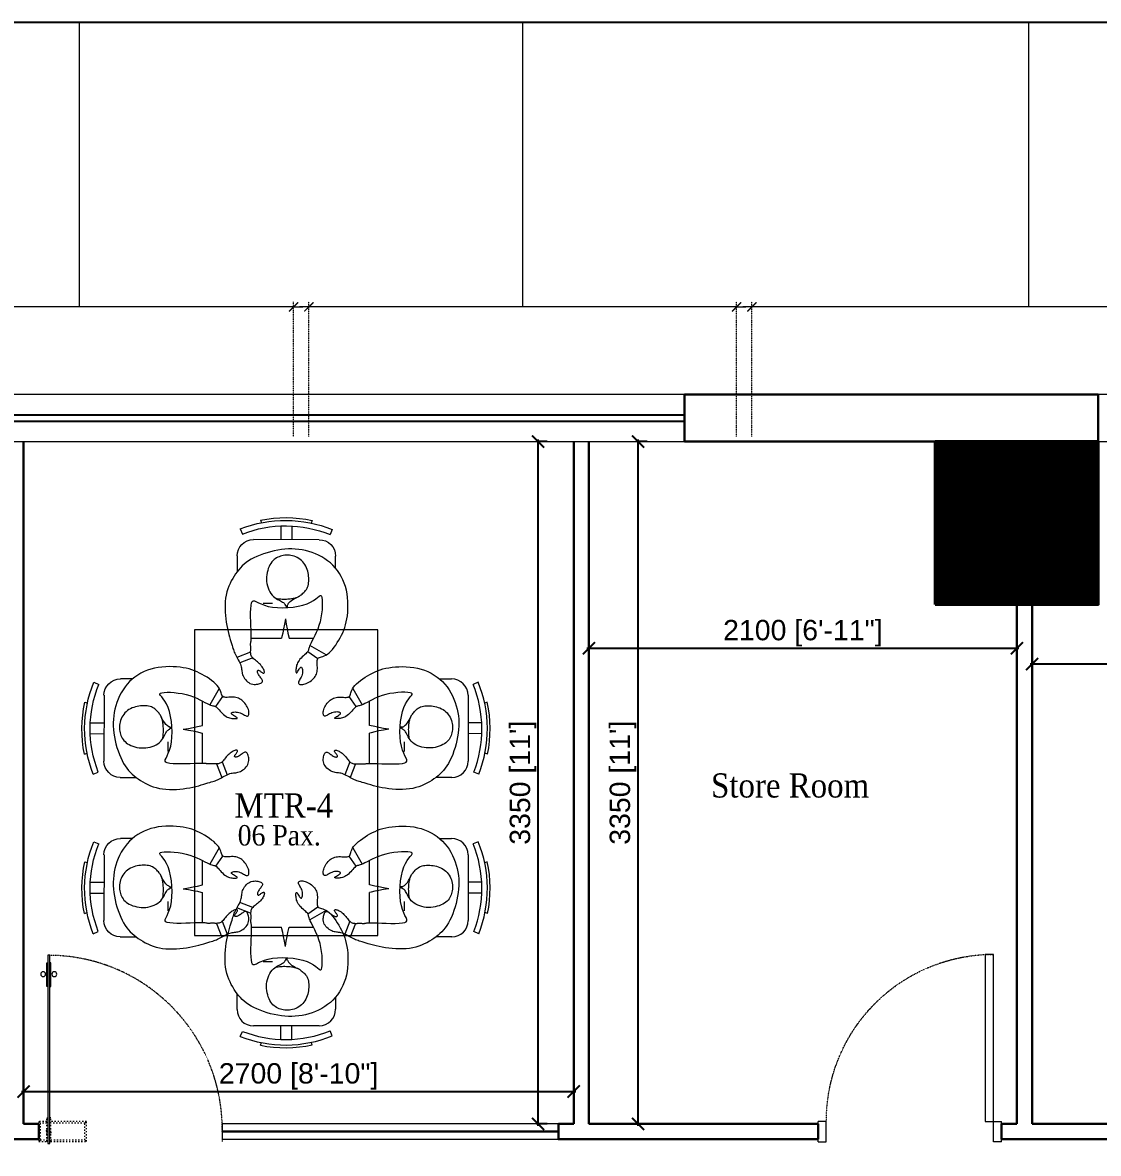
# Model space of a CAD drawing. Header units: millimetres. Extents: x 14520794 to 14796193, y 1415067 to 1454683.
# Drawn here: x 14637818 to 14643098, y 1446654 to 1452206 of the extents above; entities that cross this region are included whole.
import ezdxf

# ---------------------------------------------------------------- set-up
doc = ezdxf.new("R2010")
doc.units = ezdxf.units.MM
doc.header["$LTSCALE"] = 0.01
doc.header["$MEASUREMENT"] = 0
doc.header["$PDMODE"] = 35
for name, pattern in [('ACAD_ISO03W100', [30, 12, -18]), ('DASHED', [0.75, 0.5, -0.25]), ('DASHED2', [0.375, 0.25, -0.125]), ('HIDDEN', [0.375, 0.25, -0.125]), ('XREF134$0$HIDDEN', [0.375, 0.25, -0.125])]:
    doc.linetypes.add(name, pattern=pattern)
doc.layers.get('0').update_dxf_attribs({"color": 6, "lineweight": 0})
doc.layers.get('Defpoints').update_dxf_attribs({"color": 2})
for name, color, linetype, lineweight in [('AR-1', 7, 'Continuous', 0), ('CHAIR', 32, 'Continuous', 13), ('CHAIRS', 30, 'Continuous', 13), ('COL', 5, 'Continuous', 40), ('DIM', 6, 'Continuous', 13), ('fur_h', 32, 'Continuous', 13), ('Glass door', 5, 'Continuous', 15), ('glass part', 5, 'Continuous', 0), ('HATCH', 8, 'Continuous', 15), ('HIDDEN', 30, 'HIDDEN', 5), ('men', 1, 'Continuous', 13), ('partition', 34, 'Continuous', 30), ('TXT2', 7, 'Continuous', 15), ('WALL', 7, 'Continuous', 30), ('XREF134$0$DoorWindow', 32, 'Continuous', 9)]:
    doc.layers.add(name, color=color, linetype=linetype, lineweight=lineweight)
doc.layers.add('column', color=13, linetype='Continuous')
doc.layers.add('GLASS', color=5, linetype='Continuous')
doc.styles.add('SMALL', font='arial.ttf', dxfattribs={"height": 100})
doc.styles.add('TIMES', font='times.ttf', dxfattribs={"width": 0.9, "height": 250})
doc.dimstyles.new('AJI', dxfattribs={"dimtxt": 200, "dimasz": 75, "dimexe": 100, "dimexo": 25, "dimgap": 50, "dimtad": 1, "dimdec": 0, "dimrnd": 5, "dimzin": 0, "dimdsep": 46, "dimtxsty": 'SMALL', "dimblk": 'ARCHTICK', "dimcen": 0, "dimdle": 100, "dimclrd": 7, "dimclre": 7, "dimclrt": 256, "dimazin": 0, "dimtfac": 1, "dimtdec": 0, "dimtofl": 0, "dimtmove": 0, "dimatfit": 3, "dimldrblk": 'CLOSEDBLANK', "dimfxl": 100, "dimtolj": 1, "dimtzin": 0, "dimarcsym": 0})

# ---------------------------------------------------------------- blocks, each defined once
blk = doc.blocks.new('_ARCHTICK')
at = {"color": 0, "linetype": 'ByBlock', "const_width": 0.15}
blk.add_lwpolyline([(-0.5, -0.5), (0.5, 0.5)], dxfattribs=at)
blk = doc.blocks.new('A$C78666EA5')
at = {"ltscale": 2}
for p, q in [((43.8, 58.4), (53.5, 58.4)), ((43.8, -865.8), (43.8, 58.4)), ((53.5, 58.4), (53.5, -865.8)), ((38.9, -712.8), (38.9, -829.5)), ((43.8, -712.8), (38.9, -712.8)), ((53.5, -712.8), (58.4, -712.8)), ((58.4, -712.8), (58.4, -829.5)), ((38.9, -829.5), (43.8, -829.5)), ((58.4, -829.5), (53.5, -829.5)), ((53.5, -865.8), (43.8, -865.8))]:
    blk.add_line(p, q, dxfattribs=at)
at = {"linetype": 'ACAD_ISO03W100', "ltscale": 50}
for p, q in [((0, 48.6), (38.9, 48.6)), ((7.3, 41.3), (0, 48.6)), ((0, -48.6), (0, 48.6)), ((7.3, 41.3), (38.9, 41.3)), ((7.3, -41.3), (7.3, 41.3)), ((38.9, 48.6), (38.9, -68.1)), ((43.8, 48.6), (38.9, 48.6)), ((53.5, 48.6), (58.4, 48.6)), ((58.4, 48.6), (58.4, -68.1)), ((58.4, 48.6), (233.5, 48.6)), ((58.4, 41.3), (226.2, 41.3)), ((226.2, 41.3), (233.5, 48.6)), ((226.2, 41.3), (226.2, -41.3)), ((233.5, 48.6), (233.5, -48.6)), ((0, -48.6), (7.3, -41.3)), ((38.9, -48.6), (0, -48.6)), ((38.9, -41.3), (7.3, -41.3)), ((226.2, -41.3), (58.4, -41.3)), ((233.5, -48.6), (58.4, -48.6)), ((226.2, -41.3), (233.5, -48.6)), ((38.9, -68.1), (43.8, -68.1)), ((58.4, -68.1), (53.5, -68.1))]:
    blk.add_line(p, q, dxfattribs=at)
at = {"linetype": 'HIDDEN'}
blk.add_line((900.4, 0), (900.4, 48.6), dxfattribs=at)
for centre in [(21, -773.4), (76.3, -773.4)]:
    blk.add_circle(centre, 12)
at = {"linetype": 'ACAD_ISO03W100', "ltscale": 50, "extrusion": (0, 0, -1)}
for start_param, end_param in [(4.80851, 6.187064), (1.666918, 3.045471)]:
    blk.add_ellipse((48.6, 0), major_axis=(-8.91, 8.91), ratio=1, start_param=start_param, end_param=end_param, dxfattribs=at)
at = {"ltscale": 2, "extrusion": (0, 0, -1)}
blk.add_ellipse((48.6, 0), major_axis=(-612.2, 612.2), ratio=1, start_param=3.926991, end_param=3.932609, dxfattribs=at)
at = {"layer": 'HIDDEN', "linetype": 'DASHED2', "extrusion": (0, 0, -1)}
blk.add_ellipse((38.1, -3.6), major_axis=(-618.9, 605.4), ratio=0.991948, start_param=2.359023, end_param=3.924163, dxfattribs=at)
blk = doc.blocks.new('*U629')
at = {"layer": 'XREF134$0$DoorWindow'}
for p, q in [((0, -100), (0, 0)), ((900, -100), (900, 0))]:
    blk.add_line(p, q, dxfattribs=at)
blk.add_lwpolyline([(40, 0), (40, 820), (80, 820), (80, 0)], close=True, dxfattribs=at)
for points in [[(0, -100), (40, -100), (40, 0), (0, 0)], [(900, -100), (860, -100), (860, 0), (900, 0)]]:
    blk.add_lwpolyline(points, dxfattribs=at)
at = {"layer": 'XREF134$0$DoorWindow', "linetype": 'XREF134$0$HIDDEN'}
blk.add_arc((40, 0), 820, 360, 90, dxfattribs=at)
blk = doc.blocks.new('*D652')
at = {"layer": 'Defpoints', "color": 0, "ltscale": 5000, "transparency": 16777216}
for p in [(14642772.9, 1449106.2, -6.7), (14644421.9, 1449106.2), (14642772.9, 1449056.5)]:
    blk.add_point(p, dxfattribs=at)
at = {"layer": 'DIM', "color": 7, "lineweight": -2, "ltscale": 5000, "transparency": 16777216}
for p, q in [((14642772.9, 1449096.3), (14642772.9, 1449046.5)), ((14644421.9, 1449096.2), (14644421.9, 1449046.5)), ((14644431.9, 1449056.5), (14642762.9, 1449056.5))]:
    blk.add_line(p, q, dxfattribs=at)
at = {"layer": 'DIM', "color": 7, "lineweight": -2, "ltscale": 5000, "transparency": 16777216, "xscale": 60, "yscale": 60, "zscale": 60, "rotation": 180}
blk.add_blockref('_ARCHTICK', (14642772.9, 1449056.5), dxfattribs=at)
at = {"layer": 'DIM', "color": 7, "lineweight": -2, "ltscale": 5000, "transparency": 16777216, "xscale": 60, "yscale": 60, "zscale": 60}
blk.add_blockref('_ARCHTICK', (14644421.9, 1449056.5), dxfattribs=at)
at = {"layer": 'DIM', "ltscale": 5000, "transparency": 16777216, "insert": (14643597.4, 1449130.6), "char_height": 100, "attachment_point": 5, "style": 'SMALL'}
blk.add_mtext('\\A1;1650 [5\'-5"]', dxfattribs=at)
blk = doc.blocks.new('_ClosedBlank')
at = {"color": 0, "linetype": 'ByBlock', "lineweight": -2}
for p, q in [((-1, 0.167), (0, 0)), ((-1, 0.167), (-1, -0.167)), ((0, 0), (-1, -0.167))]:
    blk.add_line(p, q, dxfattribs=at)
blk = doc.blocks.new('*D653')
at = {"layer": 'Defpoints', "color": 0, "ltscale": 5000, "transparency": 16777216}
for p in [(14640838.7, 1450149.1), (14640893, 1450149.1, -6.7), (14640893, 1446798.6, -9.3)]:
    blk.add_point(p, dxfattribs=at)
at = {"layer": 'DIM', "color": 7, "lineweight": -2, "ltscale": 5000, "transparency": 16777216}
for p, q in [((14640883.1, 1450149.1), (14640828.7, 1450149.1)), ((14640838.7, 1446788.6), (14640838.7, 1450159.1)), ((14640883.1, 1446798.6), (14640828.7, 1446798.6))]:
    blk.add_line(p, q, dxfattribs=at)
at = {"layer": 'DIM', "color": 7, "lineweight": -2, "ltscale": 5000, "transparency": 16777216, "xscale": 60, "yscale": 60, "zscale": 60}
for p, rotation in [((14640838.7, 1450149.1), 90), ((14640838.7, 1446798.6), 270)]:
    blk.add_blockref('_ARCHTICK', p, dxfattribs=dict(at, rotation=rotation))
at = {"layer": 'DIM', "ltscale": 5000, "transparency": 16777216, "insert": (14640764.6, 1448473.8), "char_height": 100, "attachment_point": 5, "rotation": 90, "style": 'SMALL'}
blk.add_mtext("\\A1;3350 [11']", dxfattribs=at)
blk = doc.blocks.new('d vh')
at = {"layer": 'CHAIR'}
for p, q in [((403191.9, -130723.4), (403258, -130663.9)), ((403091.7, -130837.7), (403120.4, -130827.3)), ((403430.3, -131125.4), (403185, -130852.8)), ((403130, -130953.8), (403144.6, -130948.5)), ((403229.9, -131017.7), (403287.1, -130966.2)), ((403270.7, -131063.1), (403327.9, -131011.6)), ((403610, -131087.1), (403559.7, -131132.3)), ((403324.8, -131168.1), (403331.5, -131154.2)), ((403436.7, -131217.4), (403450.1, -131189.9))]:
    blk.add_line(p, q, dxfattribs=at)
for centre, radius, start, end in [((403253.2, -130791.5), 91.7, 131.97907, 221.97907), ((403738.4, -130596.7), 690.2, 200.43701, 244.0784), ((403738.4, -130596.7), 659.6, 200.46283, 244.0784), ((403738.4, -130596.7), 705.4, 210.41107, 234.10112), ((403498.4, -131064.1), 91.7, 221.97907, 311.97907)]:
    blk.add_arc(centre, radius, start, end, dxfattribs=at)
at = {"layer": 'men', "linetype": 'ByBlock'}
for p, q in [((403560.7, -130362.4), (403567.6, -130359.3)), ((403567.6, -130359.3), (403574.2, -130356.5)), ((403574.2, -130356.5), (403580.8, -130354)), ((403580.8, -130354), (403587.6, -130351.7)), ((403587.6, -130351.7), (403594.9, -130349.6)), ((403594.9, -130349.6), (403602.8, -130347.5)), ((403602.8, -130347.5), (403611.2, -130345.6)), ((403611.2, -130345.6), (403619.9, -130343.6)), ((403642.1, -130421.6), (403613.1, -130345.1)), ((403619.9, -130343.6), (403628.7, -130341.5)), ((403628.7, -130341.5), (403637.5, -130339.4)), ((403637.5, -130339.4), (403646, -130337)), ((403646, -130337), (403654, -130334.4)), ((403673.4, -130409.3), (403646, -130337)), ((403654, -130334.4), (403661.3, -130331.5)), ((403661.3, -130331.5), (403667.8, -130328.2)), ((403667.8, -130328.2), (403673.6, -130324.7)), ((403673.6, -130324.7), (403679, -130321.1)), ((403679, -130321.1), (403684.1, -130317.4)), ((403684.1, -130317.4), (403689.1, -130313.7)), ((403689.1, -130313.7), (403694.4, -130310.2)), ((403694.4, -130310.2), (403700, -130306.9)), ((403700, -130306.9), (403706.2, -130304)), ((403706.2, -130304), (403713.1, -130301.6)), ((403713.1, -130301.6), (403720.7, -130299.6)), ((403720.7, -130299.6), (403728.8, -130298.3)), ((403728.8, -130298.3), (403737.1, -130297.6)), ((403737.1, -130297.6), (403745.5, -130297.7)), ((403745.5, -130297.7), (403753.8, -130298.5)), ((403753.8, -130298.5), (403761.8, -130300.2)), ((403761.8, -130300.2), (403769.4, -130302.8)), ((403769.4, -130302.8), (403776.4, -130306.4)), ((403776.4, -130306.4), (403782.8, -130310.8)), ((403782.8, -130310.8), (403788.6, -130315.8)), ((403788.6, -130315.8), (403793.7, -130321.2)), ((403793.7, -130321.2), (403798.1, -130326.8)), ((403798.1, -130326.8), (403801.8, -130332.5)), ((403801.8, -130332.5), (403804.8, -130338)), ((403804.8, -130338), (403807.2, -130343.1)), ((403807.2, -130343.1), (403808.8, -130347.7)), ((403809.2, -130358.4), (403807.9, -130361.1)), ((403808.8, -130347.7), (403809.6, -130351.8)), ((403809.8, -130355.4), (403809.2, -130358.4)), ((403809.6, -130351.8), (403809.8, -130355.4)), ((403427, -130431.4), (403442.6, -130421.8)), ((403442.6, -130421.8), (403457.8, -130412.9)), ((403457.8, -130412.9), (403472.7, -130404.8)), ((403472.7, -130404.8), (403487, -130397.4)), ((403487, -130397.4), (403500.6, -130390.7)), ((403500.6, -130390.7), (403513.3, -130384.6)), ((403513.3, -130384.6), (403525, -130379.1)), ((403525, -130379.1), (403535.6, -130374.2)), ((403535.6, -130374.2), (403544.9, -130369.8)), ((403544.9, -130369.8), (403553.2, -130365.9)), ((403553.2, -130365.9), (403560.7, -130362.4)), ((403643.6, -130420.3), (403640.8, -130422.8)), ((403646.8, -130417.8), (403643.6, -130420.3)), ((403650.4, -130415.4), (403646.8, -130417.8)), ((403654.3, -130413.3), (403650.4, -130415.4)), ((403658.7, -130411.4), (403654.3, -130413.3)), ((403663.5, -130410.1), (403658.7, -130411.4)), ((403668.7, -130409.4), (403663.5, -130410.1)), ((403674.5, -130409.3), (403668.7, -130409.4)), ((403680.7, -130409.7), (403674.5, -130409.3)), ((403687.2, -130410.6), (403680.7, -130409.7)), ((403694.1, -130411.7), (403687.2, -130410.6)), ((403701.2, -130412.9), (403694.1, -130411.7)), ((403708.5, -130414.1), (403701.2, -130412.9)), ((403715.9, -130415.1), (403708.5, -130414.1)), ((403723.3, -130415.7), (403715.9, -130415.1)), ((403730.7, -130415.9), (403723.3, -130415.7)), ((403738, -130415.6), (403730.7, -130415.9)), ((403745, -130414.9), (403738, -130415.6)), ((403745.6, -130380.8), (403744.9, -130382.9)), ((403744.9, -130382.9), (403745, -130384.8)), ((403745, -130384.8), (403746.1, -130386.4)), ((403751.7, -130413.9), (403745, -130414.9)), ((403747.1, -130378.8), (403745.6, -130380.8)), ((403746.1, -130386.4), (403748.1, -130387.8)), ((403749.4, -130376.7), (403747.1, -130378.8)), ((403748.1, -130387.8), (403750.9, -130388.9)), ((403752.3, -130374.8), (403749.4, -130376.7)), ((403750.9, -130388.9), (403754.2, -130389.8)), ((403757.8, -130412.6), (403751.7, -130413.9)), ((403756, -130373.1), (403752.3, -130374.8)), ((403754.2, -130389.8), (403757.9, -130390.6)), ((403760.2, -130371.7), (403756, -130373.1)), ((403763.4, -130411.1), (403757.8, -130412.6)), ((403757.9, -130390.6), (403761.8, -130391.4)), ((403764.9, -130370.7), (403760.2, -130371.7)), ((403761.8, -130391.4), (403765.7, -130392.2)), ((403768.2, -130409.4), (403763.4, -130411.1)), ((403770, -130369.9), (403764.9, -130370.7)), ((403765.7, -130392.2), (403769.3, -130393.1)), ((403772.1, -130407.6), (403768.2, -130409.4)), ((403769.3, -130393.1), (403772.5, -130394.1)), ((403775.3, -130369.4), (403770, -130369.9)), ((403775.1, -130405.8), (403772.1, -130407.6)), ((403772.5, -130394.1), (403775.1, -130395.4)), ((403775.1, -130395.4), (403777, -130396.8)), ((403777.2, -130403.9), (403775.1, -130405.8)), ((403780.7, -130368.9), (403775.3, -130369.4)), ((403777, -130396.8), (403778.3, -130398.5)), ((403778.4, -130402), (403777.2, -130403.9)), ((403778.3, -130398.5), (403778.7, -130400.2)), ((403778.7, -130400.2), (403778.4, -130402)), ((403786, -130368.5), (403780.7, -130368.9)), ((403791, -130368), (403786, -130368.5)), ((403795.7, -130367.3), (403791, -130368)), ((403799.8, -130366.3), (403795.7, -130367.3)), ((403803.2, -130365), (403799.8, -130366.3)), ((403805.9, -130363.2), (403803.2, -130365)), ((403807.9, -130361.1), (403805.9, -130363.2)), ((403351.2, -130490.8), (403365.5, -130477.7)), ((403365.5, -130477.7), (403380.5, -130465.1)), ((403380.5, -130465.1), (403395.8, -130453.2)), ((403395.8, -130453.2), (403411.4, -130441.9)), ((403411.4, -130441.9), (403427, -130431.4)), ((403577.7, -130483.4), (403565.9, -130493.5)), ((403586.5, -130475.5), (403577.7, -130483.4)), ((403592.8, -130469.5), (403586.5, -130475.5)), ((403597, -130465.1), (403592.8, -130469.5)), ((403599.8, -130461.9), (403597, -130465.1)), ((403601.5, -130459.6), (403599.8, -130461.9)), ((403602.8, -130457.8), (403601.5, -130459.6)), ((403604, -130456.2), (403602.8, -130457.8)), ((403605.5, -130454.4), (403604, -130456.2)), ((403607.5, -130452.4), (403605.5, -130454.4)), ((403609.8, -130450.4), (403607.5, -130452.4)), ((403612.3, -130448.3), (403609.8, -130450.4)), ((403614.9, -130446.1), (403612.3, -130448.3)), ((403617.5, -130444), (403614.9, -130446.1)), ((403620, -130441.9), (403617.5, -130444)), ((403622.4, -130439.9), (403620, -130441.9)), ((403624.6, -130438.1), (403622.4, -130439.9)), ((403626.5, -130436.3), (403624.6, -130438.1)), ((403628.4, -130434.6), (403626.5, -130436.3)), ((403630.2, -130432.9), (403628.4, -130434.6)), ((403632, -130431.2), (403630.2, -130432.9)), ((403633.9, -130429.4), (403632, -130431.2)), ((403636, -130427.4), (403633.9, -130429.4)), ((403638.2, -130425.2), (403636, -130427.4)), ((403640.8, -130422.8), (403638.2, -130425.2)), ((403294.5, -130562.1), (403303.5, -130547.3)), ((403303.5, -130547.3), (403313.6, -130532.7)), ((403313.6, -130532.7), (403325.1, -130518.4)), ((403325.1, -130518.4), (403337.7, -130504.4)), ((403337.7, -130504.4), (403351.2, -130490.8)), ((403514.8, -130536.5), (403495.9, -130552.8)), ((403533.5, -130520.7), (403514.8, -130536.5)), ((403550.9, -130506.2), (403533.5, -130520.7)), ((403565.9, -130493.5), (403550.9, -130506.2)), ((403879, -130549.3), (403882.8, -130545.4)), ((403882.8, -130545.4), (403886.4, -130541.9)), ((403886.4, -130541.9), (403889.7, -130539)), ((403889.7, -130539), (403892.7, -130536.7)), ((403892.7, -130536.7), (403895.2, -130535.1)), ((403895.2, -130535.1), (403897.2, -130534.4)), ((403897, -130547.6), (403895.2, -130553.1)), ((403898.4, -130542.8), (403897, -130547.6)), ((403897.2, -130534.4), (403898.6, -130534.8)), ((403899.3, -130538.8), (403898.4, -130542.8)), ((403898.6, -130534.8), (403899.3, -130536.2)), ((403899.3, -130536.2), (403899.3, -130538.8)), ((403926.9, -130551.9), (403930.5, -130545.5)), ((403930.5, -130545.5), (403933.5, -130538.9)), ((403933.5, -130538.9), (403936, -130532.3)), ((403936, -130532.3), (403938.1, -130525.9)), ((403938.1, -130525.9), (403940, -130520.1)), ((403940, -130520.1), (403941.9, -130514.8)), ((403941.9, -130514.8), (403944, -130510.5)), ((403944, -130510.5), (403946.3, -130507.2)), ((403946.3, -130507.2), (403949.1, -130505.2)), ((403949.1, -130505.2), (403952.3, -130504.5)), ((403952.3, -130504.5), (403955.7, -130504.9)), ((403955.7, -130504.9), (403959.3, -130506.4)), ((403959.3, -130506.4), (403963, -130509)), ((403963, -130509), (403966.7, -130512.6)), ((403966.7, -130512.6), (403970.3, -130517.2)), ((403970.3, -130517.2), (403973.7, -130522.7)), ((403973.7, -130522.7), (403976.8, -130529)), ((403976.8, -130529), (403979.5, -130536)), ((403979.5, -130536), (403981.9, -130543.5)), ((403981.9, -130543.5), (403983.9, -130551.5)), ((403268.9, -130621.9), (403273.9, -130607)), ((403273.9, -130607), (403279.8, -130592)), ((403279.8, -130592), (403286.7, -130577)), ((403286.7, -130577), (403294.5, -130562.1)), ((403440.8, -130608.9), (403437.4, -130617.4)), ((403449.3, -130597.6), (403440.8, -130608.9)), ((403462.1, -130584.1), (403449.3, -130597.6)), ((403478, -130568.9), (403462.1, -130584.1)), ((403495.9, -130552.8), (403478, -130568.9)), ((403854.4, -130618.2), (403854.7, -130609)), ((403854.7, -130609), (403855.5, -130600)), ((403855.5, -130600), (403856.8, -130591.5)), ((403856.8, -130591.5), (403858.8, -130583.6)), ((403858.8, -130583.6), (403861.3, -130576.4)), ((403861.3, -130576.4), (403864.3, -130569.9)), ((403864.3, -130569.9), (403867.7, -130563.9)), ((403867.7, -130563.9), (403871.4, -130558.6)), ((403871.4, -130558.6), (403875.2, -130553.7)), ((403875.2, -130553.7), (403879, -130549.3)), ((403892, -130564.3), (403891.1, -130569.2)), ((403891.1, -130569.2), (403891.1, -130573.3)), ((403891.1, -130573.3), (403892.1, -130576)), ((403893.5, -130558.8), (403892, -130564.3)), ((403892.1, -130576), (403894.5, -130577.2)), ((403895.2, -130553.1), (403893.5, -130558.8)), ((403894.5, -130577.2), (403898, -130576.8)), ((403898, -130576.8), (403902.3, -130575.1)), ((403902.3, -130575.1), (403907.2, -130572.2)), ((403907.2, -130572.2), (403912.4, -130568.3)), ((403912.4, -130568.3), (403917.6, -130563.5)), ((403917.6, -130563.5), (403922.5, -130558)), ((403922.5, -130558), (403926.9, -130551.9)), ((403981, -130606.3), (403977.9, -130613)), ((403983.4, -130599.3), (403981, -130606.3)), ((403985.1, -130591.9), (403983.4, -130599.3)), ((403983.9, -130551.5), (403985.3, -130559.6)), ((403986.1, -130584.2), (403985.1, -130591.9)), ((403985.3, -130559.6), (403986.2, -130567.9)), ((403986.5, -130576.2), (403986.1, -130584.2)), ((403986.2, -130567.9), (403986.5, -130576.2)), ((403255.2, -130679.4), (403257.7, -130665.3)), ((403257.7, -130665.3), (403260.8, -130651.1)), ((403260.8, -130651.1), (403264.5, -130636.6)), ((403264.5, -130636.6), (403268.9, -130621.9)), ((403437.4, -130617.4), (403438.8, -130623.8)), ((403438.8, -130623.8), (403444.5, -130628.9)), ((403444.5, -130628.9), (403453.9, -130633.5)), ((403453.9, -130633.5), (403466.4, -130638.6)), ((403466.4, -130638.6), (403481.5, -130645)), ((403481.5, -130645), (403498.7, -130653.6)), ((403498.7, -130653.6), (403517.4, -130665.2)), ((403517.4, -130665.2), (403537, -130680.5)), ((403843.3, -130676.9), (403846.2, -130672.9)), ((403846.2, -130672.9), (403848.6, -130669.5)), ((403848.6, -130669.5), (403850.6, -130666.1)), ((403850.6, -130666.1), (403852.2, -130662.2)), ((403852.2, -130662.2), (403853.3, -130657.4)), ((403852.2, -130662.2), (403919.4, -130677.1)), ((403853.3, -130657.4), (403853.9, -130651.3)), ((403853.9, -130651.3), (403854.2, -130644.1)), ((403854.2, -130636), (403854.3, -130627.2)), ((403854.2, -130644.1), (403854.2, -130636)), ((403854.3, -130627.2), (403854.4, -130618.2)), ((403921.3, -130672.3), (403919.4, -130677.1)), ((403924.6, -130667.5), (403921.3, -130672.3)), ((403929.2, -130662.7), (403924.6, -130667.5)), ((403934.6, -130657.8), (403929.2, -130662.7)), ((403940.6, -130652.9), (403934.6, -130657.8)), ((403947, -130647.8), (403940.6, -130652.9)), ((403953.3, -130642.6), (403947, -130647.8)), ((403959.4, -130637.2), (403953.3, -130642.6)), ((403964.9, -130631.5), (403959.4, -130637.2)), ((403969.9, -130625.6), (403964.9, -130631.5)), ((403974.2, -130619.5), (403969.9, -130625.6)), ((403977.9, -130613), (403974.2, -130619.5)), ((403252.3, -130722.3), (403252.4, -130707.8)), ((403253.1, -130737.3), (403252.3, -130722.3)), ((403252.4, -130707.8), (403253.4, -130693.5)), ((403255, -130752.9), (403253.1, -130737.3)), ((403253.4, -130693.5), (403255.2, -130679.4)), ((403537, -130680.5), (403556.9, -130698.9)), ((403556.9, -130698.9), (403576.7, -130719.8)), ((403576.7, -130719.8), (403595.6, -130742.4)), ((403582.6, -130741.9), (403589.7, -130735.4)), ((403811.8, -130750.8), (403818.1, -130734.8)), ((403818.1, -130734.8), (403823.5, -130720.2)), ((403823.5, -130720.2), (403828.3, -130707.4)), ((403828.3, -130707.4), (403832.6, -130696.7)), ((403832.6, -130696.7), (403836.5, -130688.3)), ((403934.8, -130725.4), (403835, -130691.4)), ((403836.5, -130688.3), (403840.1, -130681.9)), ((403840.1, -130681.9), (403843.3, -130676.9)), ((403919.4, -130677.1), (403919.2, -130682)), ((403919.2, -130682), (403920.4, -130687.2)), ((403920.4, -130687.2), (403922.6, -130692.7)), ((403922.6, -130692.7), (403925.5, -130698.9)), ((403925.5, -130698.9), (403928.7, -130705.8)), ((403928.7, -130705.8), (403931.8, -130713.7)), ((403931.8, -130713.7), (403934.4, -130722.7)), ((403934.4, -130722.7), (403936.1, -130733)), ((403936.1, -130733), (403936.8, -130744.7)), ((403258.1, -130769.3), (403255, -130752.9)), ((403262.3, -130786.5), (403258.1, -130769.3)), ((403267.7, -130804.4), (403262.3, -130786.5)), ((403584.2, -130748), (403593.5, -130739.6)), ((403595.6, -130742.4), (403613.1, -130766)), ((403613.1, -130766), (403628.7, -130789.9)), ((403628.7, -130789.9), (403641.8, -130813.4)), ((403785.9, -130804.3), (403795.9, -130785.9)), ((403795.9, -130785.9), (403804.4, -130768)), ((403804.4, -130768), (403811.8, -130750.8)), ((403932.3, -130786.2), (403929.1, -130801.4)), ((403934.8, -130771.6), (403932.3, -130786.2)), ((403936.3, -130757.6), (403934.8, -130771.6)), ((403936.8, -130744.7), (403936.3, -130757.6)), ((403274.2, -130822.8), (403267.7, -130804.4)), ((403281.6, -130841.5), (403274.2, -130822.8)), ((403289.9, -130860.2), (403281.6, -130841.5)), ((403299, -130878.7), (403289.9, -130860.2)), ((403641.8, -130813.4), (403651.7, -130835.7)), ((403651.7, -130835.7), (403658.2, -130856.1)), ((403658.2, -130856.1), (403661.8, -130874.4)), ((403732.3, -130875.4), (403747, -130858.8)), ((403747, -130858.8), (403761.3, -130841.2)), ((403761.3, -130841.2), (403774.4, -130822.9)), ((403774.4, -130822.9), (403785.9, -130804.3)), ((403910, -130862.2), (403904, -130876.5)), ((403915.5, -130847.4), (403910, -130862.2)), ((403920.6, -130832.3), (403915.5, -130847.4)), ((403925.2, -130816.8), (403920.6, -130832.3)), ((403929.1, -130801.4), (403925.2, -130816.8)), ((403308.8, -130896.9), (403299, -130878.7)), ((403319.3, -130914.6), (403308.8, -130896.9)), ((403330.2, -130931.4), (403319.3, -130914.6)), ((403661.8, -130874.4), (403663.5, -130890.3)), ((403663.5, -130890.3), (403664, -130903.5)), ((403664, -130903.5), (403664.4, -130913.8)), ((403664.4, -130913.8), (403665.4, -130920.9)), ((403665.4, -130920.9), (403667.9, -130924.6)), ((403667.9, -130924.6), (403672.8, -130924.6)), ((403672.8, -130924.6), (403680.7, -130920.8)), ((403680.7, -130920.8), (403691.2, -130913.5)), ((403691.2, -130913.5), (403703.7, -130903.2)), ((403703.7, -130903.2), (403717.6, -130890.3)), ((403717.6, -130890.3), (403732.3, -130875.4)), ((403881.7, -130918), (403872.4, -130931.6)), ((403889.9, -130904.3), (403881.7, -130918)), ((403897.3, -130890.5), (403889.9, -130904.3)), ((403904, -130876.5), (403897.3, -130890.5)), ((403341.8, -130947.5), (403330.2, -130931.4)), ((403353.9, -130962.8), (403341.8, -130947.5)), ((403366.6, -130977.3), (403353.9, -130962.8)), ((403380, -130991.1), (403366.6, -130977.3)), ((403824, -130987.1), (403809, -131000.9)), ((403837.9, -130973.1), (403824, -130987.1)), ((403850.7, -130959.1), (403837.9, -130973.1)), ((403862.1, -130945.3), (403850.7, -130959.1)), ((403872.4, -130931.6), (403862.1, -130945.3)), ((403394, -131004), (403380, -130991.1)), ((403408.8, -131016.2), (403394, -131004)), ((403424.2, -131027.7), (403408.8, -131016.2)), ((403440.4, -131038.3), (403424.2, -131027.7)), ((403457.2, -131048.1), (403440.4, -131038.3)), ((403474.7, -131057), (403457.2, -131048.1)), ((403741.1, -131050), (403722.6, -131059.6)), ((403759, -131039.1), (403741.1, -131050)), ((403776.4, -131027.1), (403759, -131039.1)), ((403793.2, -131014.3), (403776.4, -131027.1)), ((403809, -131000.9), (403793.2, -131014.3)), ((403492.6, -131064.9), (403474.7, -131057)), ((403511, -131071.8), (403492.6, -131064.9)), ((403529.8, -131077.4), (403511, -131071.8)), ((403548.9, -131081.9), (403529.8, -131077.4)), ((403568.2, -131085), (403548.9, -131081.9)), ((403587.6, -131086.8), (403568.2, -131085)), ((403607.1, -131087.2), (403587.6, -131086.8)), ((403626.6, -131086.2), (403607.1, -131087.2)), ((403646.1, -131083.7), (403626.6, -131086.2)), ((403665.6, -131079.9), (403646.1, -131083.7)), ((403684.8, -131074.6), (403665.6, -131079.9)), ((403703.9, -131067.8), (403684.8, -131074.6)), ((403722.6, -131059.6), (403703.9, -131067.8))]:
    blk.add_line(p, q, dxfattribs=at)
at = {"layer": 'men'}
for p, q in [((403585.9, -130476), (403698.9, -130601.6)), ((403727.5, -130633.4), (403818.2, -130734.3))]:
    blk.add_line(p, q, dxfattribs=at)
at = {"layer": 'men', "linetype": 'ByBlock'}
for points in [[(403632.7, -130690), (403651.7, -130666.4), (403668, -130645.2), (403682, -130626.1), (403693.9, -130609), (403698.9, -130601.6)], [(403521.4, -130694.3), (403485.9, -130654.9)], [(403632.7, -130690), (403658.2, -130673.7), (403681.1, -130659.7), (403701.5, -130647.8), (403727.5, -130633.4)], [(403512, -130726.5), (403517.1, -130730.6), (403522.4, -130735.1), (403527.8, -130740), (403533.3, -130745.2), (403538.8, -130750.6), (403544.2, -130756.3), (403549.4, -130762), (403554.4, -130767.9), (403559.2, -130773.7), (403563.6, -130779.5), (403567.7, -130785.2), (403571.5, -130790.7), (403574.9, -130796), (403578, -130801.1), (403580.7, -130805.8), (403583, -130810.1), (403584.9, -130813.9), (403586.4, -130817.5), (403587.7, -130820.9), (403588.7, -130824.3), (403589.4, -130827.8), (403590.1, -130831.6), (403590.6, -130835.8), (403591.2, -130840.5), (403591.7, -130845.8), (403592.1, -130851.7), (403592.4, -130858.2), (403592.3, -130864.9), (403591.8, -130872), (403590.9, -130879.2), (403589.3, -130886.4), (403586.9, -130893.7), (403583.8, -130900.7), (403579.9, -130907.6), (403575.3, -130914.4), (403569.9, -130920.9), (403564, -130927.3), (403557.5, -130933.5), (403550.4, -130939.4), (403542.9, -130945.1), (403534.9, -130950.6), (403526.6, -130955.8), (403517.9, -130960.5), (403509, -130964.7), (403499.8, -130968.3), (403490.3, -130971.2), (403480.7, -130973.3), (403471, -130974.5), (403461.2, -130974.7), (403451.4, -130974), (403441.7, -130972.5), (403432.2, -130970.2), (403422.9, -130967.1), (403414, -130963.5), (403405.5, -130959.2), (403397.6, -130954.4), (403390.2, -130949.1), (403383.5, -130943.4), (403377.3, -130937.4), (403371.6, -130931), (403366.6, -130924.3), (403362, -130917.3), (403357.9, -130910.2), (403354.3, -130902.8), (403351.2, -130895.3), (403348.6, -130887.6), (403346.7, -130879.7), (403345.4, -130871.6), (403344.8, -130863.2), (403345, -130854.6), (403346.2, -130845.6), (403348.2, -130836.2), (403351.3, -130826.6), (403355.4, -130816.6), (403360.4, -130806.6), (403366.3, -130796.6), (403373, -130786.8), (403380.6, -130777.2), (403389, -130768.1), (403398, -130759.6), (403407.8, -130751.7), (403418.2, -130744.7), (403429, -130738.5), (403440, -130733.2), (403451.3, -130729), (403462.5, -130725.8), (403473.7, -130723.8), (403484.6, -130723), (403495.1, -130723.5), (403505.2, -130725), (403514.8, -130727.3), (403523.8, -130730.1), (403532.3, -130733.1), (403540, -130736), (403547, -130738.7), (403553.2, -130740.8), (403558.5, -130742.1), (403563.1, -130742.7), (403567, -130742.8), (403570.3, -130742.5), (403573.1, -130741.9), (403575.4, -130741.3), (403577.4, -130740.8), (403579.1, -130740.6), (403580.7, -130740.7), (403582, -130741.3), (403583, -130742.3), (403583.8, -130743.7), (403584.2, -130745.5), (403584.2, -130747.7), (403583.9, -130750.3), (403583, -130753.3), (403581.8, -130756.8), (403580.4, -130761.2), (403579.3, -130767), (403578.8, -130774.6), (403579.3, -130784.6), (403581.3, -130797.3), (403585, -130813.4), (403590.9, -130833.2)]]:
    blk.add_lwpolyline(points, dxfattribs=at)
blk = doc.blocks.new('*D656')
at = {"layer": 'Defpoints', "color": 0, "ltscale": 5000, "transparency": 16777216}
for p in [(14637822.9, 1447027.9, 0.2), (14640522.9, 1447027.9, -2.2), (14640522.9, 1446957.5)]:
    blk.add_point(p, dxfattribs=at)
at = {"layer": 'DIM', "color": 7, "lineweight": -2, "ltscale": 5000, "transparency": 16777216}
for p, q in [((14637822.9, 1447017.9), (14637822.9, 1446947.5)), ((14640522.9, 1447017.9), (14640522.9, 1446947.5)), ((14637812.9, 1446957.5), (14640532.9, 1446957.5))]:
    blk.add_line(p, q, dxfattribs=at)
at = {"layer": 'DIM', "color": 7, "lineweight": -2, "ltscale": 5000, "transparency": 16777216, "xscale": 60, "yscale": 60, "zscale": 60, "rotation": 180}
blk.add_blockref('_ARCHTICK', (14637822.9, 1446957.5), dxfattribs=at)
at = {"layer": 'DIM', "color": 7, "lineweight": -2, "ltscale": 5000, "transparency": 16777216, "xscale": 60, "yscale": 60, "zscale": 60}
blk.add_blockref('_ARCHTICK', (14640522.9, 1446957.5), dxfattribs=at)
at = {"layer": 'DIM', "ltscale": 5000, "transparency": 16777216, "insert": (14639172.9, 1447031.6), "char_height": 100, "attachment_point": 5, "style": 'SMALL'}
blk.add_mtext('\\A1;2700 [8\'-10"]', dxfattribs=at)
blk = doc.blocks.new('*D657')
at = {"layer": 'Defpoints', "color": 0, "ltscale": 5000, "transparency": 16777216}
for p in [(14640597.9, 1449118.7, -6.5), (14642697.9, 1449134.1), (14642697.9, 1449118.7, -5.1)]:
    blk.add_point(p, dxfattribs=at)
at = {"layer": 'DIM', "color": 7, "lineweight": -2, "ltscale": 5000, "transparency": 16777216}
for p, q in [((14640587.9, 1449134.1), (14642707.9, 1449134.1)), ((14640597.9, 1449128.4), (14640597.9, 1449144.1)), ((14642697.9, 1449128.5), (14642697.9, 1449144.1))]:
    blk.add_line(p, q, dxfattribs=at)
at = {"layer": 'DIM', "color": 7, "lineweight": -2, "ltscale": 5000, "transparency": 16777216, "xscale": 60, "yscale": 60, "zscale": 60, "rotation": 180}
blk.add_blockref('_ARCHTICK', (14640597.9, 1449134.1), dxfattribs=at)
at = {"layer": 'DIM', "color": 7, "lineweight": -2, "ltscale": 5000, "transparency": 16777216, "xscale": 60, "yscale": 60, "zscale": 60}
blk.add_blockref('_ARCHTICK', (14642697.9, 1449134.1), dxfattribs=at)
at = {"layer": 'DIM', "ltscale": 5000, "transparency": 16777216, "insert": (14641647.9, 1449208.2), "char_height": 100, "attachment_point": 5, "style": 'SMALL'}
blk.add_mtext('\\A1;2100 [6\'-11"]', dxfattribs=at)
blk = doc.blocks.new('*D658')
at = {"layer": 'Defpoints', "color": 0, "ltscale": 5000, "transparency": 16777216}
for p in [(14640348.2, 1450149.1), (14640402.5, 1450149.1), (14640402.4, 1446798.6, -2.8)]:
    blk.add_point(p, dxfattribs=at)
at = {"layer": 'DIM', "color": 7, "lineweight": -2, "ltscale": 5000, "transparency": 16777216}
for p, q in [((14640392.5, 1450149.1), (14640338.2, 1450149.1)), ((14640348.2, 1446788.6), (14640348.2, 1450159.1)), ((14640392.4, 1446798.6), (14640338.2, 1446798.6))]:
    blk.add_line(p, q, dxfattribs=at)
at = {"layer": 'DIM', "color": 7, "lineweight": -2, "ltscale": 5000, "transparency": 16777216, "xscale": 60, "yscale": 60, "zscale": 60}
for p, rotation in [((14640348.2, 1450149.1), 90), ((14640348.2, 1446798.6), 270)]:
    blk.add_blockref('_ARCHTICK', p, dxfattribs=dict(at, rotation=rotation))
at = {"layer": 'DIM', "ltscale": 5000, "transparency": 16777216, "insert": (14640274.1, 1448473.8), "char_height": 100, "attachment_point": 5, "rotation": 90, "style": 'SMALL'}
blk.add_mtext("\\A1;3350 [11']", dxfattribs=at)

msp = doc.modelspace()

# ---------------------------------------------------------------- hatches: boundary and pattern name
at = {"layer": 'DIM', "ltscale": 5000}
h = msp.add_hatch(dxfattribs=at)
h.set_pattern_fill('ANSI31', color=8, scale=10)
h.set_pattern_definition([(45, (131899.5557, 30416.3624), (-0.88388347648, 0.88388347648), [])])
h.paths.add_polyline_path([(14642297.9, 1449349.2), (14643097.9, 1449349.2), (14643097.9, 1450149.2), (14642297.9, 1450149.2)])
h.paths.add_polyline_path([(14630747.9, 1449349.2), (14631547.9, 1449349.2), (14631547.9, 1450149.2), (14630747.9, 1450149.2)])
h = msp.add_hatch(dxfattribs=at)
h.set_pattern_fill('ANSI31', color=8, scale=10)
h.set_pattern_definition([(45, (14619921.9293, 1440881.0832), (-0.883883476, 0.883883476), [])])
h.paths.add_polyline_path([(14620172.9, 1441289.2), (14619572.9, 1441289.2), (14619572.9, 1440489.2), (14620172.9, 1440489.2)])
h.paths.add_polyline_path([(14619327.9, 1445331.2), (14619097.9, 1445331.2), (14619097.9, 1444731.2), (14619327.9, 1444731.2)])
h.paths.add_polyline_path([(14619497.9, 1445331.2), (14619327.9, 1445331.2), (14619327.9, 1444731.2), (14619497.9, 1444731.2)])
h.paths.add_polyline_path([(14625668.6, 1448997.2), (14626682.3, 1448997.2), (14626682.3, 1449183.5), (14625668.6, 1449183.5)], flags=9)
h.paths.add_polyline_path([(14631693.6, 1449672.2), (14632293.6, 1449672.2), (14632293.6, 1449907.2), (14631693.6, 1449907.2)], flags=9)
h.paths.add_polyline_path([(14634675.3, 1448366.3), (14635443.3, 1448366.3), (14635443.3, 1448552.6), (14634675.3, 1448552.6)], flags=9)
h.paths.add_polyline_path([(14644066.7, 1448295.4), (14644826.1, 1448295.4), (14644826.1, 1448481.7), (14644066.7, 1448481.7)], flags=9)
h.paths.add_polyline_path([(14639942.6, 1448368.2), (14640762, 1448368.2), (14640762, 1448550.4), (14639942.6, 1448550.4)], flags=9)
h.paths.add_polyline_path([(14619506.3, 1443660.6), (14619506.3, 1444721.3), (14619351, 1444721.3), (14619351, 1443660.6)], flags=9)
h.paths.add_polyline_path([(14620921.4, 1444349.7), (14621454.3, 1444349.7), (14621454.3, 1444527.5), (14620921.4, 1444527.5)], flags=9)
h.paths.add_polyline_path([(14620941.4, 1444214.5), (14621391, 1444214.5), (14621391, 1444367.2), (14620941.4, 1444367.2)], flags=9)
h.paths.add_polyline_path([(14637643.9, 1448273.3), (14638176.8, 1448273.3), (14638176.8, 1448451.2), (14637643.9, 1448451.2)], flags=9)
h.paths.add_polyline_path([(14637663.9, 1448138.1), (14638113.5, 1448138.1), (14638113.5, 1448290.8), (14637663.9, 1448290.8)], flags=9)
h.paths.add_polyline_path([(14641998.3, 1448275), (14642774.1, 1448275), (14642774.1, 1448457.3), (14641998.3, 1448457.3)], flags=9)
h.paths.add_polyline_path([(14629179.7, 1448439.2), (14630184.4, 1448439.2), (14630184.4, 1448625.9), (14629179.7, 1448625.9)], flags=9)
h.paths.add_polyline_path([(14620920, 1447984.8), (14622082.4, 1447984.8), (14622082.4, 1448171.3), (14620920, 1448171.3)], flags=9)
h.paths.add_polyline_path([(14620941.4, 1447853.7), (14621391, 1447853.7), (14621391, 1448006.4), (14620941.4, 1448006.4)], flags=9)
h.paths.add_polyline_path([(14641763.1, 1445638.6), (14643966, 1445638.6), (14643966, 1445885.9), (14641763.1, 1445885.9)], flags=9)
h.paths.add_polyline_path([(14641763.6, 1445817.3), (14643833.1, 1445817.3), (14643833.1, 1446105.8), (14641763.6, 1446105.8)], flags=9)
h.paths.add_polyline_path([(14620642.9, 1445595.2), (14621703.6, 1445595.2), (14621703.6, 1445750.5), (14620642.9, 1445750.5)], flags=9)
h.paths.add_polyline_path([(14624008.8, 1448360.7), (14624542.7, 1448360.7), (14624542.7, 1448541.6), (14624008.8, 1448541.6)], flags=9)
h.paths.add_polyline_path([(14624029.3, 1448228), (14624478.9, 1448228), (14624478.9, 1448380.8), (14624029.3, 1448380.8)], flags=9)
h.paths.add_polyline_path([(14647771, 1448295.7), (14648599.2, 1448295.7), (14648599.2, 1448478), (14647771, 1448478)], flags=9)

# ---------------------------------------------------------------- linework, layer by layer
at = {"layer": 'AR-1'}
for p, q in [((14641067.4, 1450379.5, -24), (14637207.4, 1450379.5)), ((14647682.4, 1450379.5, -29), (14643097.9, 1450379.5, 28.7)), ((14637207.4, 1450149.5), (14641067.4, 1450149.5, -24)), ((14643097.9, 1450149.5, 28.7), (14647682.4, 1450149.5, -29))]:
    msp.add_line(p, q, dxfattribs=at)
at = {"layer": 'AR-1', "elevation": -1.6}
msp.add_lwpolyline([(14640522.9, 1446798.3), (14638797.9, 1446798.4), (14638797.9, 1446723.4), (14640522.9, 1446723.3)], dxfattribs=at)
at = {"layer": 'COL'}
msp.add_lwpolyline([(14642297.9, 1449349.2), (14643097.9, 1449349.2), (14643097.9, 1450149.2), (14642297.9, 1450149.2)], close=True, dxfattribs=at)
at = {"layer": 'column', "linetype": 'Continuous', "ltscale": 0.018361}
for p, q in [((14643097.9, 1450149.2), (14642297.9, 1450149.2)), ((14642297.9, 1450149.2), (14642297.9, 1449349.2)), ((14643097.9, 1450149.2), (14642297.9, 1450149.2)), ((14642297.9, 1450149.2), (14642297.9, 1449349.2)), ((14643097.9, 1450148.9), (14642297.9, 1450148.9)), ((14643097.9, 1450149.2), (14643097.9, 1449349.2)), ((14643097.9, 1450149.2), (14643097.9, 1449349.2)), ((14643097.9, 1449349.2), (14642297.9, 1449349.2)), ((14643097.9, 1449349.2), (14642297.9, 1449349.2))]:
    msp.add_line(p, q, dxfattribs=at)
at = {"layer": 'Defpoints', "linetype": 'Continuous'}
msp.add_lwpolyline([(14613184, 1437453.9), (14660507.3, 1437453.9), (14660507.3, 1452206.3), (14613184, 1452206.3)], close=True, dxfattribs=at)
at = {"layer": 'DIM', "lineweight": 0}
for p, q in [((14638097.9, 1450810.4), (14638097.9, 1452206.3)), ((14640272.6, 1450810.4), (14640272.6, 1452206.3)), ((14642757.6, 1450810.4), (14642757.6, 1452206.3)), ((14639147.9, 1450810.4), (14637047.9, 1450810.4)), ((14639147.9, 1450810.4), (14639192.9, 1450810.4)), ((14639222.9, 1450810.4), (14639177.9, 1450810.4)), ((14641322.4, 1450810.4), (14639222.9, 1450810.4)), ((14641322.4, 1450810.4), (14641367.4, 1450810.4)), ((14641397.4, 1450810.4), (14641352.4, 1450810.4)), ((14644117.9, 1450810.4), (14641397.4, 1450810.4))]:
    msp.add_line(p, q, dxfattribs=at)
at = {"layer": 'DIM', "color": 8, "linetype": 'DASHED'}
for p, q in [((14639147.9, 1450173.6), (14639147.9, 1450835.4)), ((14641322.4, 1450174.5), (14641322.4, 1450835.4))]:
    msp.add_line(p, q, dxfattribs=at)
at = {"layer": 'DIM', "color": 8, "linetype": 'HIDDEN'}
for p, q in [((14639222.9, 1450174.5), (14639222.9, 1450835.4)), ((14641397.4, 1450174.5), (14641397.4, 1450835.4))]:
    msp.add_line(p, q, dxfattribs=at)
at = {"layer": 'DIM', "color": 254, "ltscale": 5000, "true_color": 0xffe0c2}
msp.add_lwpolyline([(14626788.2, 1450148.9), (14630747.9, 1450149.5), (14630747.9, 1449349.2), (14631547.9, 1449349.2), (14631547.9, 1450149.2), (14642297.9, 1450148.9), (14642297.9, 1449349.2), (14643097.9, 1449349.2), (14643097.9, 1450148.9), (14650121.9, 1450148.9), (14650121.9, 1446573.7), (14651171.9, 1446573.9), (14651171.9, 1445329.2), (14652556.9, 1445329.2), (14652556.9, 1440564.2), (14620172.9, 1440564.2)], dxfattribs=at)
msp.add_lwpolyline([(14626788.2, 1450148.9), (14630747.9, 1450149.5), (14630747.9, 1449349.2), (14631547.9, 1449349.2), (14631547.9, 1450149.2), (14642297.9, 1450148.9), (14642297.9, 1449349.2), (14643097.9, 1449349.2), (14643097.9, 1450148.9), (14650121.9, 1450148.9), (14650121.9, 1446573.7), (14651171.9, 1446573.9), (14651171.9, 1445329.2), (14652556.9, 1445329.2), (14652556.9, 1440564.2), (14620172.9, 1440564.2)], dxfattribs=at)
at = {"layer": 'fur_h', "elevation": -0.3}
msp.add_lwpolyline([(14638661.1, 1449224), (14638661.1, 1447724), (14639561.1, 1447724), (14639561.1, 1449224)], close=True, dxfattribs=at)
at = {"layer": 'GLASS', "ltscale": 0.018361}
for p, q in [((14641067.4, 1450279.5, -24), (14637207.9, 1450279.5)), ((14637207.9, 1450249.5), (14641067.4, 1450249.5, -24))]:
    msp.add_line(p, q, dxfattribs=at)
at = {"layer": 'glass part', "const_width": 12, "elevation": -4.4}
msp.add_lwpolyline([(14638797.9, 1446761.4), (14640447.9, 1446761.3)], dxfattribs=at)
at = {"layer": 'HATCH', "color": 31, "ltscale": 5000}
msp.add_lwpolyline([(14620172.9, 1440564.2), (14620172.9, 1441289.2), (14619327.9, 1441289.2), (14619327.9, 1444731.2), (14619497.9, 1444731.2), (14619497.9, 1445331.2), (14619327.9, 1445331.2), (14619327.9, 1447131.2), (14619572.9, 1447131.2), (14619572.9, 1449579.2), (14620172.9, 1449579.2), (14620172.9, 1450149.5), (14650121.9, 1450148.9), (14650121.9, 1446573.9), (14651122.2, 1446573.9), (14651171.9, 1446573.9), (14651171.9, 1445329.2), (14652556.9, 1445329.2), (14652556.9, 1440564.2), (14649366, 1440564.2)], dxfattribs=at)
msp.add_lwpolyline([(14620172.9, 1440564.2), (14620172.9, 1441289.2), (14619327.9, 1441289.2), (14619327.9, 1444731.2), (14619497.9, 1444731.2), (14619497.9, 1445331.2), (14619327.9, 1445331.2), (14619327.9, 1447131.2), (14619572.9, 1447131.2), (14619572.9, 1449579.2), (14620172.9, 1449579.2), (14620172.9, 1450149.5), (14650121.9, 1450148.9), (14650121.9, 1446573.9), (14651122.2, 1446573.9), (14651171.9, 1446573.9), (14651171.9, 1445329.2), (14652556.9, 1445329.2), (14652556.9, 1440564.2), (14649366, 1440564.2)], dxfattribs=at)
at = {"layer": 'partition', "ltscale": 5000}
for p, q in [((14637822.9, 1450149.5, 1.1), (14637822.9, 1446798.4, -1.6)), ((14640522.9, 1450149.5, 1.1), (14640522.9, 1446798.3, -4.1)), ((14640597.9, 1450149.5, 1.1), (14640597.9, 1446798.6, -4.2)), ((14642697.9, 1449349.2), (14642697.9, 1446798.6, -2.6)), ((14642772.9, 1449349.2), (14642772.9, 1446798.6, -2.6)), ((14637897.9, 1446798.4, -1.6), (14637822.9, 1446798.4, -1.6)), ((14637897.9, 1446723.4, -1.6), (14637897.9, 1446798.4, -1.6)), ((14641722.9, 1446798.6, -2.6), (14640597.9, 1446798.6, -4.5)), ((14641722.9, 1446798.6, -2.5), (14641722.9, 1446723.6, -2.5)), ((14642622.9, 1446798.6, -2.6), (14642622.9, 1446723.6, -2.6)), ((14642697.9, 1446798.6, -2.7), (14642622.9, 1446798.6, -2.7)), ((14643446.9, 1446798.6, 4.1), (14642772.9, 1446798.6, -2.6)), ((14637897.9, 1446723.4, -1.6), (14637747.9, 1446723.4, -1.6)), ((14640522.9, 1446723.3, -4.2), (14640597.9, 1446723.3, -4.2)), ((14640597.9, 1446723.6, -4.3), (14640597.9, 1446723.3, -4.3)), ((14641722.9, 1446723.6, -2.6), (14640597.9, 1446723.6, -4.5)), ((14642847.9, 1446723.6, -2.7), (14642622.9, 1446723.6, -2.7)), ((14642697.9, 1446723.6, -2.6), (14642772.9, 1446723.6, -2.6)), ((14643446.9, 1446723.6, 4.1), (14642772.9, 1446723.6, -2.6))]:
    msp.add_line(p, q, dxfattribs=at)
at = {"layer": 'partition', "linetype": 'HIDDEN', "ltscale": 0.018361}
for p, q in [((14643022.9, 1450149.5, 1.3), (14643022.9, 1450148.9, 1.3)), ((14643097.9, 1450149.5, 1.3), (14643097.9, 1450148.9, 1.3))]:
    msp.add_line(p, q, dxfattribs=at)
at = {"layer": 'partition', "ltscale": 5000}
msp.add_lwpolyline([(14640522.9, 1446723.3), (14640447.9, 1446723.3), (14640447.9, 1446798.3), (14640522.9, 1446798.3)], dxfattribs=at)
at = {"layer": 'WALL', "ltscale": 0.018361}
for p, q in [((14641067.4, 1450379.5, -24), (14643097.9, 1450379.5, 28.7)), ((14641067.4, 1450379.5, -24), (14641067.4, 1450149.5, -24)), ((14643097.9, 1450379.5, 28.7), (14643097.9, 1450149.5, 28.7)), ((14643097.9, 1450149.5, 28.7), (14641067.4, 1450149.5, -24))]:
    msp.add_line(p, q, dxfattribs=at)

# ---------------------------------------------------------------- block references
at = {"layer": 'CHAIRS', "extrusion": (-2.29866e-31, -1.01872e-31, -1), "xscale": 0.880000001284656, "yscale": 0.880000001284656, "zscale": -0.880000001284656, "rotation": 228.1294477595681}
msp.add_blockref('d vh', (-14316391, 1637016.2, 0.3), dxfattribs=at)
at = {"layer": 'CHAIRS', "extrusion": (1.01872e-31, -2.29866e-31, -1), "xscale": 0.880000001284656, "yscale": 0.880000001284656, "zscale": -0.880000001284656, "rotation": 138.1294477595301}
for p in [(-14450868.7, 1126019.9, 0.3), (-14450868.7, 1125236.8, 0.3)]:
    msp.add_blockref('d vh', p, dxfattribs=at)
at = {"layer": 'CHAIRS', "extrusion": (-1.01872e-31, -2.29866e-31, -1), "xscale": -0.880000001284656, "yscale": 0.880000001284656, "zscale": -0.880000001284656, "rotation": 221.8705522404699}
for p in [(-14827353.5, 1126019.9, 0.3), (-14827353.5, 1125236.8, 0.3)]:
    msp.add_blockref('d vh', p, dxfattribs=at)
at = {"layer": 'CHAIRS', "extrusion": (-2.29866e-31, 1.01872e-31, -1), "xscale": -0.880000001284656, "yscale": 0.880000001284656, "zscale": -0.880000001284656, "rotation": 311.8705522404699}
msp.add_blockref('d vh', (-14316391, 1259931.8, 0.3), dxfattribs=at)
at = {"layer": 'DIM', "linetype": 'HIDDEN', "lineweight": 0, "xscale": 45.00000338143632, "yscale": 45.00000338143632, "zscale": 45.00000338143632, "rotation": 180}
for p in [(14639147.9, 1450810.4), (14641322.4, 1450810.4)]:
    msp.add_blockref('_ARCHTICK', p, dxfattribs=at)
at = {"layer": 'DIM', "linetype": 'HIDDEN', "lineweight": 0, "xscale": 45.00000338143632, "yscale": 45.00000338143632, "zscale": 45.00000338143632}
for p in [(14639222.9, 1450810.4), (14641397.4, 1450810.4)]:
    msp.add_blockref('_ARCHTICK', p, dxfattribs=at)
at = {"layer": 'Glass door', "linetype": 'ByBlock', "xscale": -0.999555752998654, "yscale": 0.999555752998654, "zscale": 0.999555752998654, "rotation": 180}
msp.add_blockref('A$C78666EA5', (14637897.9, 1446760.9, -1.6), dxfattribs=at)
at = {"layer": 'partition', "color": 8, "xscale": -1, "rotation": 359.9999971998162}
msp.add_blockref('*U629', (14642622.9, 1446811.1, -2.6), dxfattribs=at)

# ---------------------------------------------------------------- texts
at = {"layer": 'TXT2', "color": 5, "style": 'TIMES', "width": 0.9}
for s, p in [('Store Room', (14641197.1, 1448401.2)), ('MTR-4', (14638858.2, 1448303, -1.6))]:
    msp.add_text(s, height=118.8, dxfattribs=at).set_placement(p)
at = {"layer": 'TXT2', "color": 6, "style": 'TIMES', "width": 0.9}
msp.add_text('06 Pax.', height=100, dxfattribs=at).set_placement((14638874, 1448165.6, -1.6))

# ---------------------------------------------------------------- dimensions: what is measured, and where the dimension line sits
at = {"layer": 'DIM', "ltscale": 5000}
for base, p1, p2, picture, middle in [((14640348.1761, 1450149.0706, -1.573), (14640402.3974, 1446798.5944, -4.3502), (14640402.4585, 1450149.0706, -1.573), '*D658', (14640274.0902, 1448473.8325, -1.573)), ((14640838.7339, 1450149.0518, 6.6925), (14640892.9552, 1446798.5944, -2.6155), (14640893.0163, 1450149.0518), '*D653', (14640764.648, 1448473.8231, 6.6925))]:
    dim = msp.add_linear_dim(base=base, p1=p1, p2=p2, angle=90, dimstyle='AJI', override={"dimtxt": 125, "dimasz": 60, "dimexe": 10, "dimexo": 10, "dimgap": 10, "dimdle": 10, "dimfxl": 200, "dimfxlon": 1, "dimarcsym": 1}, dxfattribs=at)
    dim.commit()
    dim.dimension.update_dxf_attribs({"geometry": picture, "text_midpoint": middle})
for base, p1, p2, picture, middle in [((14642697.9, 1449134.1, 5.1), (14640597.9, 1449118.7, -1.4), (14642697.9, 1449118.7), '*D657', (14641647.9, 1449208.2, 5.1)), ((14642772.9, 1449056.5, 6.7), (14644421.9, 1449106.2, 6.7), (14642772.9, 1449106.2), '*D652', (14643597.4, 1449130.6, 6.7)), ((14640522.9, 1446957.5, -1.6), (14637822.9, 1447027.9, -1.4), (14640522.9, 1447027.9, -3.8), '*D656', (14639172.9, 1447031.6, -1.6))]:
    dim = msp.add_linear_dim(base=base, p1=p1, p2=p2, dimstyle='AJI', override={"dimtxt": 125, "dimasz": 60, "dimexe": 10, "dimexo": 10, "dimgap": 10, "dimdle": 10, "dimfxl": 200, "dimfxlon": 1, "dimarcsym": 1}, dxfattribs=at)
    dim.commit()
    dim.dimension.update_dxf_attribs({"geometry": picture, "text_midpoint": middle})

doc.saveas('drawing.dxf')
